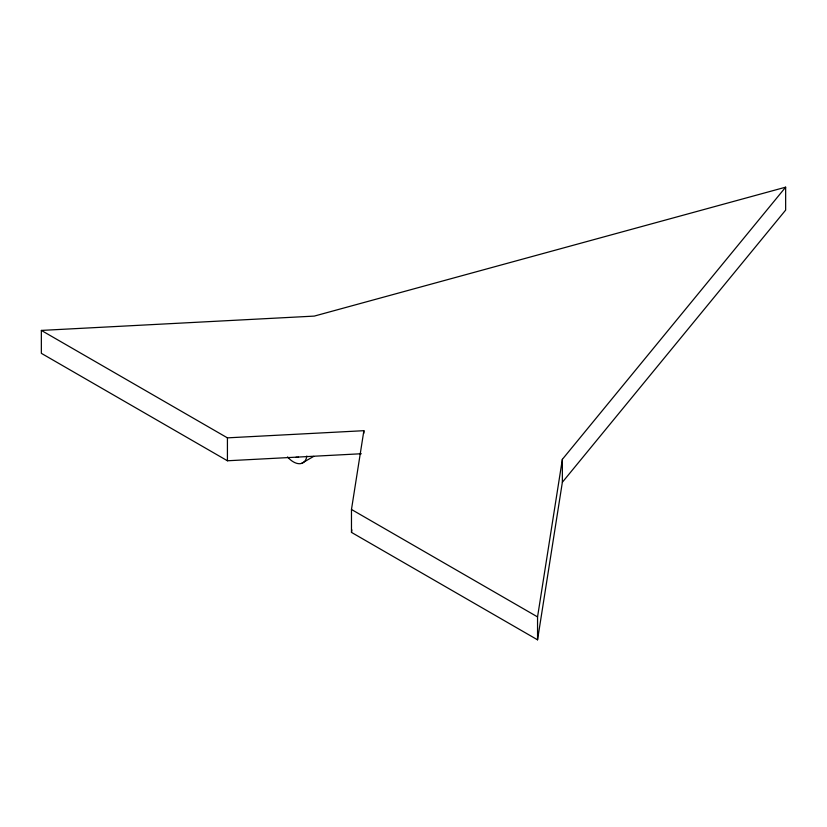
<?xml version="1.0" encoding="UTF-8"?>
<svg xmlns="http://www.w3.org/2000/svg" width="827" height="827" viewBox="0 0 827 827"><rect width="100%" height="100%" fill="white"/><g stroke="black" fill="none" stroke-linecap="round" stroke-linejoin="round"><path stroke-width="1.24" d="M562.36 482.255L785.65 210.099L785.65 187.181L562.36 459.336L562.36 482.255L537.55 639.819L351.475 532.392L351.475 509.473L363.88 430.691L227.425 437.855L41.35 330.418L41.35 353.336L227.425 460.773L361.306 453.744M351.475 532.392L351.878 529.849M537.55 639.819L537.55 616.901L562.36 459.336M301.462 463.451L313.733 456.37M785.65 187.181L314.26 316.1L41.35 330.418M351.475 509.473L537.55 616.901M363.88 430.691L363.88 433.234M227.425 437.855L227.425 460.773M306.807 456.018A19.176 11.071 60 0 1 287.496 456.938M298.516 457.176A12.198 7.04 60 0 1 296.076 457.238"/></g></svg>
